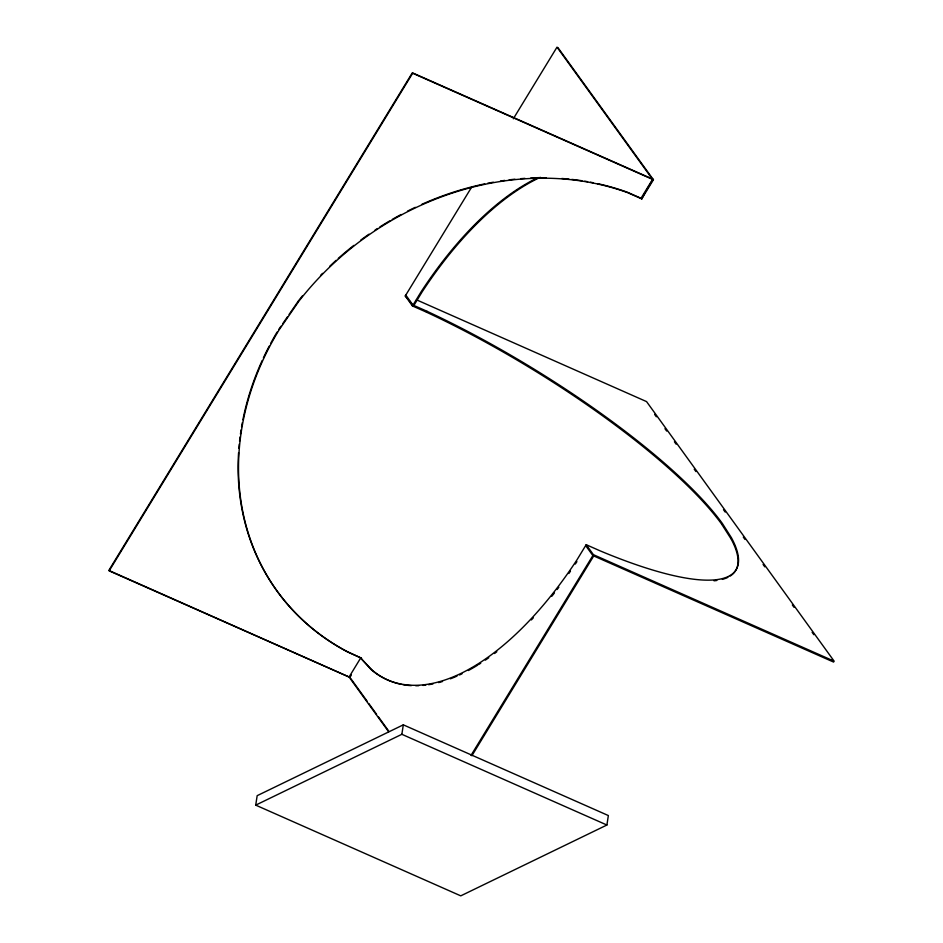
<?xml version="1.0" encoding="UTF-8"?>
<svg xmlns="http://www.w3.org/2000/svg" width="943" height="943" viewBox="0 0 943 943"><rect width="100%" height="100%" fill="white"/><g stroke="black" fill="none" stroke-linecap="round" stroke-linejoin="round"><path stroke-width="1.41" d="M255.718 805.133L257.168 795.668L403.309 724.837L608.353 815.554L606.903 825.019L460.762 895.85L255.718 805.133L401.859 734.302L606.903 825.019M401.859 734.302L403.309 724.837M426.46 312.145L412.468 305.956L405.254 295.972L471.936 186.643M513.322 118.783L557.007 47.15L652.556 179.37L640.981 198.348L641.841 198.725M412.468 305.956L421.285 291.505A275.91 132.22 -66.1 0 1 538.229 177.52M371.554 669.506L360.65 658.025L349.075 677.015L388.646 731.768M557.855 47.527L653.416 179.748L641.735 198.89L645.059 192.455M646.509 190.062L653.086 179.288L412.327 72.776L108.834 570.409L349.924 677.38L351.385 674.988M427.014 311.296A277.277 65.574 31.5 0 1 722.338 523.436L731.391 537.675A277.313 65.586 31.5 0 1 600.149 550.865L586.192 544.7L576.845 560.036A275.827 132.185 -66.1 0 1 370.658 669.188M471.017 755.378L593.406 554.684L586.192 544.7M471.865 755.756L593.725 555.946M278.656 329.59L280.99 326.207M282.582 323.897L287.45 316.836M289.077 314.479L298 301.524M298.342 301.984L278.987 330.05A277.277 234.642 -36.3 0 0 347.661 652.002L361.593 658.249L347.283 651.601A277.277 234.642 -36.3 0 1 238.579 452.652M653.416 179.748L412.657 73.236L109.164 570.869L349.924 677.38M641.405 198.431L627.425 192.242A277.313 234.677 -36.3 0 0 597.461 183.626M641.735 198.89L627.755 192.702A277.313 234.677 -36.3 0 0 298.294 301.96M416.558 299.85L646.556 401.6L834.166 661.208L593.406 554.684M405.254 295.972L407.706 298.566M426.99 311.261L413.01 305.072L405.796 295.088M360.65 658.025L370.693 669.129M654.619 414.401L656.34 416.782M664.956 428.688L666.677 431.069M674.422 441.796L676.143 444.177M694.225 469.19L695.946 471.571M723.493 509.691L725.214 512.073M743.296 537.086L745.017 539.467M763.087 564.468L764.808 566.849M792.332 604.946L794.053 607.327M812.123 632.317L813.844 634.698M831.915 659.699L833.636 662.08L592.876 555.568L585.662 545.584M409.309 300.782L413.329 306.334L422.134 291.882A275.91 132.22 -66.1 0 1 540.339 177.308M350.784 678.571L367.133 701.191M368.854 703.572L376.587 714.287M378.308 716.668L388.634 730.955M721.737 524.284L730.86 538.559M576.916 561.639A275.827 132.185 -66.1 0 1 575.313 564.044M570.468 571.187A275.827 132.185 -66.1 0 1 568.829 573.533M558.857 587.218A275.827 132.185 -66.1 0 1 557.089 589.528M554.437 592.958A275.827 132.185 -66.1 0 1 551.749 596.341M533.29 617.865A275.827 132.185 -66.1 0 1 531.357 619.94M496.82 651.743A275.827 132.185 -66.1 0 1 494.521 653.511M488.769 657.742A275.827 132.185 -66.1 0 1 485.315 660.147M480.73 663.2A275.827 132.185 -66.1 0 1 478.443 664.65M477.299 665.357A275.827 132.185 -66.1 0 1 468.353 670.532M462.023 673.785A275.827 132.185 -66.1 0 1 459.5 674.976M457.001 676.107A275.827 132.185 -66.1 0 1 450.365 678.819M442.515 681.494A275.827 132.185 -66.1 0 1 438.636 682.591M432.967 683.923A275.827 132.185 -66.1 0 1 428.617 684.701M425.753 685.101A275.827 132.185 -66.1 0 1 422.912 685.408M418.716 685.691A275.827 132.185 -66.1 0 1 415.722 685.75M411.301 685.632A275.827 132.185 -66.1 0 1 402.732 684.63M401.341 684.359A275.827 132.185 -66.1 0 1 371.518 669.565M297.964 301.501A277.313 234.677 -36.3 0 1 302.408 295.902M320.537 275.439A277.313 234.677 -36.3 0 1 322.541 273.364M329.744 266.268A277.313 234.677 -36.3 0 1 336.109 260.339M338.266 258.406A277.313 234.677 -36.3 0 1 353.837 245.392M360.768 240.1A277.313 234.677 -36.3 0 1 369.019 234.17M375.019 230.104A277.313 234.677 -36.3 0 1 377.436 228.512M379.876 226.933A277.313 234.677 -36.3 0 1 389.765 220.874M392.276 219.413A277.313 234.677 -36.3 0 1 401.129 214.485M407.529 211.149A277.313 234.677 -36.3 0 1 415.297 207.33M421.851 204.313A277.313 234.677 -36.3 0 1 467.539 187.999M468.966 187.61A277.313 234.677 -36.3 0 1 484.714 183.873M487.59 183.296A277.313 234.677 -36.3 0 1 493.342 182.211M500.521 181.021A277.313 234.677 -36.3 0 1 504.823 180.396M509.137 179.842A277.313 234.677 -36.3 0 1 514.89 179.205M520.642 178.687A277.313 234.677 -36.3 0 1 524.945 178.368M530.661 178.062A277.313 234.677 -36.3 0 1 546.315 177.814M561.816 178.486A277.313 234.677 -36.3 0 1 568.9 179.099M571.8 179.406A277.313 234.677 -36.3 0 1 581.89 180.738M584.743 181.197A277.313 234.677 -36.3 0 1 587.595 181.681M590.436 182.199A277.313 234.677 -36.3 0 1 593.253 182.753M238.885 448.385A277.277 234.642 -36.3 0 1 239.263 444.106M239.569 441.241A277.277 234.642 -36.3 0 1 240.076 436.951M240.465 434.098A277.277 234.642 -36.3 0 1 241.102 429.796M241.573 426.943A277.277 234.642 -36.3 0 1 242.339 422.653M242.893 419.8A277.277 234.642 -36.3 0 1 262.178 360.509M263.392 357.892A277.277 234.642 -36.3 0 1 269.203 346.152M270.582 343.57A277.277 234.642 -36.3 0 1 277.077 332.077M727.89 577.352A277.313 65.586 31.5 0 1 722.35 579.379M716.857 580.464A277.313 65.586 31.5 0 1 714.016 580.794M730.908 538.583A277.313 65.586 31.5 0 1 730.212 576.032M426.472 312.168A277.277 65.574 31.5 0 1 721.808 524.308"/></g></svg>
